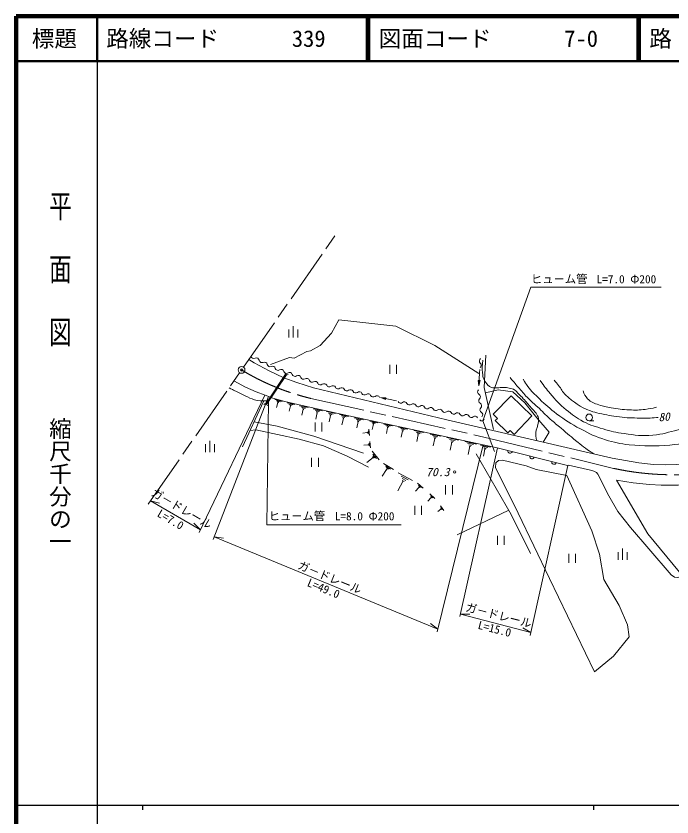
# Model space of a CAD drawing. Units: millimetres at full size, sheet at 1:1000; details may follow other scales. Extents: x 40000 to 680000, y 20000 to 380000.
# Drawn here: x 40000 to 185397, y 202409 to 380000 of the extents above; entities that cross this region are included whole.
import ezdxf
from ezdxf.enums import TextEntityAlignment as Align

# ---------------------------------------------------------------- set-up
doc = ezdxf.new("R2010")
doc.units = ezdxf.units.MM
doc.header["$LTSCALE"] = 1000
doc.header["$PDMODE"] = 32
doc.header["$PDSIZE"] = 500
doc.linetypes.add('CHAIN', pattern=[18.5, 12, -1.5, 3.5, -1.5])
for name, color, linetype, lineweight in [('M-BGD', 7, 'Continuous', 13), ('M-BMK', 2, 'CHAIN', 13), ('M-BMK-SRVR', 3, 'Continuous', 13), ('M-TTL', 2, 'Continuous', 140), ('M-TTL-BAND', 7, 'Continuous', 25), ('M-TTL-LINE', 7, 'Continuous', 50), ('M-TTL-TXT', 7, 'Continuous', 13)]:
    doc.layers.add(name, color=color, linetype=linetype, lineweight=lineweight)
doc.styles.add('@ＭＳ ゴシック', font='')
doc.styles.add('ＭＳ ゴシック', font='')
doc.styles.get('@ＭＳ ゴシック').set_extended_font_data('@MS Gothic')
doc.styles.get('ＭＳ ゴシック').set_extended_font_data('MS Gothic')

msp = doc.modelspace()

# ---------------------------------------------------------------- linework, layer by layer
at = {"layer": 'M-BGD'}
for p, q in [((101453, 308725), (101453, 311225)), ((100453, 308725), (100453, 310475)), ((102453, 308725), (102453, 310475)), ((122852, 302649), (122852, 300649)), ((124352, 300649), (124352, 302649)), ((95369, 294011), (99763, 300558)), ((95535, 293900), (99929, 300445)), ((142768, 300860), (142577, 298001)), ((142821, 301642), (142768, 300860)), ((142463, 299175), (142845, 299150)), ((142577, 298001), (142463, 299175)), ((142577, 298001), (142482, 299174)), ((142577, 298001), (142506, 299173)), ((142577, 298001), (142530, 299171)), ((142577, 298001), (142548, 299170)), ((142577, 298001), (142574, 299168)), ((142577, 298001), (142600, 299166)), ((142577, 298001), (142623, 299165)), ((142577, 298001), (142669, 299162)), ((142577, 298001), (142704, 299159)), ((142577, 298001), (142738, 299157)), ((142577, 298001), (142763, 299155)), ((142577, 298001), (142790, 299154)), ((142577, 298001), (142817, 299152)), ((142577, 298001), (142845, 299150)), ((80607, 265468), (95139, 295955)), ((95998, 295619), (83698, 263965)), ((97391, 294971), (98971, 294528)), ((120802, 295434), (121906, 295031)), ((120802, 295434), (121912, 295058)), ((120802, 295434), (121918, 295084)), ((120802, 295434), (121923, 295109)), ((120802, 295434), (121930, 295142)), ((120802, 295434), (121937, 295176)), ((120802, 295434), (121947, 295221)), ((120802, 295434), (121952, 295244)), ((120802, 295434), (121957, 295269)), ((120802, 295434), (121963, 295295)), ((120802, 295434), (121967, 295313)), ((120802, 295434), (121972, 295336)), ((120802, 295434), (121976, 295359)), ((120802, 295434), (121900, 295003)), ((120802, 295434), (121980, 295378)), ((124371, 294672), (120802, 295434)), ((121980, 295378), (121900, 295003)), ((90210, 284449), (94869, 294547)), ((98049, 294276), (97739, 293170)), ((97742, 294702), (98532, 294481)), ((97895, 294489), (98290, 294378)), ((97950, 294303), (98147, 294248)), ((100126, 294233), (101789, 293843)), ((100503, 293969), (101334, 293774)), ((100840, 293539), (100567, 292374)), ((100672, 293754), (101087, 293656)), ((100736, 293563), (100944, 293514)), ((102850, 293588), (104733, 293171)), ((103279, 293296), (104220, 293087)), ((103472, 293055), (103943, 292951)), ((103666, 292815), (103374, 291496)), ((103548, 292841), (103784, 292788)), ((105864, 292931), (107935, 292471)), ((106335, 292609), (107371, 292379)), ((106761, 292080), (106440, 290630)), ((106548, 292344), (107066, 292229)), ((106632, 292108), (106891, 292051)), ((108794, 292282), (110846, 291841)), ((109263, 291967), (110289, 291746)), ((109688, 291446), (109379, 290010)), ((109475, 291706), (109988, 291596)), ((109559, 291473), (109816, 291418)), ((111669, 291632), (113721, 291191)), ((112138, 291317), (113164, 291096)), ((106276, 289859), (106276, 287859)), ((107776, 287859), (107776, 289859)), ((112563, 290796), (112254, 289360)), ((112350, 291056), (112863, 290946)), ((112434, 290823), (112691, 290768)), ((114945, 290936), (116997, 290494)), ((115414, 290620), (116440, 290400)), ((115838, 290100), (115529, 288664)), ((115626, 290360), (116139, 290250)), ((115710, 290127), (115967, 290072)), ((118457, 290189), (120169, 289820)), ((118848, 289925), (119704, 289741)), ((119203, 289491), (118945, 288293)), ((119025, 289708), (119453, 289616)), ((119096, 289514), (119310, 289468)), ((121560, 289521), (123422, 289120)), ((143448, 290264), (146022, 283458)), ((167041, 290253), (168041, 290253)), ((117859, 287714), (117878, 287540)), ((117989, 287816), (118027, 287468)), ((118110, 288006), (118185, 287309)), ((118212, 288369), (118362, 286975)), ((121986, 289235), (122916, 289034)), ((122371, 288762), (122090, 287459)), ((122178, 288998), (122644, 288898)), ((122255, 288787), (122487, 288737)), ((124810, 288822), (126828, 288387)), ((125271, 288511), (126280, 288294)), ((125689, 287999), (125385, 286586)), ((125480, 288255), (125984, 288147)), ((125562, 288026), (125815, 287972)), ((128212, 288090), (130395, 287620)), ((128711, 287754), (129802, 287519)), ((117869, 287627), (116893, 287522)), ((129163, 287200), (128834, 285672)), ((128937, 287477), (129483, 287359)), ((129026, 287229), (129299, 287171)), ((131775, 287323), (134130, 286816)), ((132314, 286961), (133491, 286707)), ((132801, 286363), (132446, 284715)), ((132557, 286662), (133146, 286535)), ((132654, 286395), (132948, 286331)), ((135507, 286520), (138042, 285975)), ((136086, 286130), (137354, 285857)), ((81978, 283309), (81978, 285059)), ((82978, 283309), (82978, 285809)), ((83978, 283309), (83978, 285059)), ((118056, 284920), (117081, 284814)), ((118047, 285007), (118066, 284833)), ((118177, 285109), (118215, 284761)), ((118297, 285298), (118373, 284602)), ((118399, 285662), (118550, 284268)), ((133339, 243436), (143529, 284947)), ((136611, 285487), (136229, 283712)), ((136348, 285808), (136982, 285672)), ((136452, 285521), (136769, 285453)), ((146686, 284266), (138396, 246890)), ((139463, 285669), (142089, 285104)), ((140063, 285265), (141376, 284983)), ((140607, 284599), (140211, 282761)), ((140335, 284932), (140991, 284791)), ((140442, 284634), (140771, 284563)), ((142956, 284873), (145164, 284398)), ((143460, 284533), (144564, 284296)), ((143689, 284253), (144241, 284134)), ((146621, 284282), (162215, 280343)), ((118926, 283524), (120480, 281602)), ((119123, 282888), (119899, 281928)), ((119125, 282493), (119513, 282012)), ((143917, 283973), (143585, 282427)), ((143779, 284002), (144055, 283943)), ((105521, 282045), (105521, 280045)), ((107021, 280045), (107021, 282045)), ((119127, 282097), (117781, 281010)), ((119030, 282217), (119224, 281977)), ((121484, 280819), (123656, 279433)), ((122154, 279475), (121184, 277954)), ((121889, 280256), (122975, 279563)), ((122019, 279561), (122290, 279388)), ((122021, 279865), (122564, 279519)), ((153988, 242642), (162291, 280376)), ((124728, 278737), (127916, 277026)), ((125354, 277991), (126948, 277135)), ((125581, 277458), (126378, 277031)), ((125809, 276926), (124611, 274694)), ((125609, 277033), (126008, 276819)), ((129316, 275487), (128557, 274626)), ((129027, 276398), (130257, 275314)), ((129226, 276004), (129841, 275462)), ((129239, 275555), (129393, 275419)), ((129271, 275746), (129578, 275475)), ((135232, 275944), (135232, 273944)), ((136732, 273944), (136732, 275944)), ((131752, 274079), (132864, 273023)), ((131924, 273704), (132480, 273176)), ((80880, 266042), (69822, 272521)), ((69822, 272521), (71821, 271974)), ((131991, 273217), (131251, 272439)), ((131921, 273283), (132060, 273151)), ((131958, 273461), (132235, 273197)), ((128381, 271366), (128381, 269366)), ((129881, 269366), (129881, 271366)), ((134158, 270648), (133474, 270117)), ((134072, 271365), (134831, 270387)), ((134111, 270709), (134206, 270587)), ((134161, 270846), (134351, 270602)), ((134164, 271045), (134544, 270556)), ((137764, 264955), (149251, 270414)), ((80880, 266042), (79427, 267518)), ((146697, 264730), (146697, 262730)), ((148197, 262730), (148197, 264730)), ((83906, 264500), (133492, 244059)), ((83906, 264500), (85961, 264236)), ((173445, 259408), (173445, 261158)), ((174445, 259408), (174445, 261908)), ((175445, 259408), (175445, 261158)), ((162536, 260748), (162536, 258748)), ((164036, 258748), (164036, 260748)), ((138499, 247351), (140570, 247372)), ((138499, 247351), (154134, 243309)), ((133492, 244059), (131848, 245320)), ((154134, 243309), (152333, 244331))]:
    msp.add_line(p, q, dxfattribs=at)
for points in [[(143448, 290264), (154137, 319882), (183021, 319882)], [(96378, 302726), (100626, 304283), (101678, 304156), (104454, 305629), (105295, 305755), (107400, 306965), (109916, 309679), (111560, 312643)], [(111560, 312643), (124205, 311248), (132826, 306956), (142554, 300724)], [(91607, 303838), (92794, 303101), (96091, 301321), (99344, 299805), (102267, 298750), (105931, 297589), (135529, 290484), (172138, 281950), (178049, 280937), (181330, 280532), (183950, 280468), (188700, 280617)], [(144143, 304807), (143789, 297660), (145812, 288328)], [(88295, 299077), (90851, 297727), (93266, 296645), (95226, 295924), (96890, 295267), (99554, 294521), (102430, 293846), (111038, 291938), (146621, 284282)], [(144043, 296487), (146843, 297100), (150119, 296686), (152808, 294204), (155428, 290894), (158165, 287721), (156812, 285523)], [(95983, 294567), (95601, 267207), (125358, 267207)], [(187060, 256656), (180022, 265181), (173114, 277060), (176765, 276474), (180379, 276106), (183014, 275974), (186737, 276003), (192005, 276504), (194764, 276820), (201594, 278390), (212336, 280593), (270800, 292275), (278389, 293773)], [(92783, 290026), (97882, 289060), (106039, 286836), (116994, 283094)], [(91879, 288066), (93163, 288251), (102736, 286162), (108163, 284678), (113421, 282420), (118141, 279959)], [(141971, 282903), (149780, 269505), (154040, 260797)], [(162215, 280343), (162465, 280450), (167342, 279309), (168047, 279112), (168638, 278759), (168939, 278386), (171421, 273591), (173386, 270144), (176185, 266617), (180292, 261840), (185232, 256067), (185942, 255557), (186701, 255497), (187510, 255797), (188570, 256577), (193134, 260690), (197056, 264270), (203293, 270389), (206264, 272847), (212448, 278673)]]:
    msp.add_lwpolyline(points, dxfattribs=at)
for points in [[(150399, 287238), (149512, 288093), (149042, 287605), (146241, 290301), (146711, 290789), (145762, 291702), (149727, 295820), (154364, 291357)], [(146275, 279917), (146370, 280931), (146944, 281429), (147863, 281525), (153107, 280281), (155327, 279419), (162117, 278118), (167603, 265842), (169345, 260714), (170264, 255053), (173708, 249303), (175525, 245043), (175883, 242332), (172434, 238071), (168233, 234585), (158223, 255277), (151290, 269780)]]:
    msp.add_lwpolyline(points, close=True, dxfattribs=at)
for centre, radius in [((167041, 291003), 750), ((137256, 278925), 250)]:
    msp.add_circle(centre, radius, dxfattribs=at)
for centre, radius, start, end in [((92728, 304673), 625, 189.9999, 296.2601), ((93281, 303552), 625, 9.9999, 116.2601), ((143326, 303504), 625, 122.79877, 229.05898), ((94512, 303769), 625, 189.9999, 296.2601), ((95065, 302648), 625, 9.9999, 116.2601), ((96296, 302865), 625, 189.9999, 296.2601), ((96849, 301744), 625, 9.9999, 116.2601), ((142507, 302560), 625, 302.79877, 49.05898), ((98060, 302042), 625, 197.64603, 303.90623), ((98757, 301005), 625, 17.64603, 123.90623), ((99949, 301384), 625, 197.64603, 303.90623), ((100081, 300848), 430, 171.22726, 303.30228), ((100646, 300346), 625, 17.64603, 123.90623), ((101837, 300725), 625, 197.64603, 303.90623), ((102534, 299688), 625, 17.64603, 123.90623), ((103726, 300067), 625, 197.64603, 303.90623), ((104423, 299029), 625, 17.64603, 123.90623), ((105614, 299408), 625, 197.64603, 303.90623), ((106311, 298371), 625, 17.64603, 123.90623), ((107478, 298815), 625, 204.04683, 310.30703), ((108286, 297862), 625, 24.04683, 130.30703), ((109428, 298371), 625, 204.04683, 310.30703), ((110236, 297418), 625, 24.04683, 130.30703), ((111378, 297927), 625, 204.04683, 310.30703), ((112187, 296974), 625, 24.04683, 130.30703), ((113328, 297483), 625, 204.04683, 310.30703), ((114137, 296530), 625, 24.04683, 130.30703), ((115278, 297039), 625, 204.04683, 310.30703), ((116087, 296086), 625, 24.04683, 130.30703), ((142931, 296661), 625, 134.23231, 240.49251), ((117228, 296595), 625, 204.04683, 310.30703), ((118037, 295642), 625, 24.04683, 130.30703), ((119178, 296152), 625, 204.04683, 310.30703), ((119987, 295198), 625, 24.04683, 130.30703), ((143187, 294678), 625, 134.23231, 240.49251), ((142315, 295573), 625, 314.23231, 60.49251), ((95227, 293552), 480, 4.08917, 133.97382), ((125253, 294798), 625, 204.62079, 310.88099), ((126071, 293853), 625, 24.62079, 130.88099), ((127208, 294374), 625, 204.62079, 310.88099), ((128026, 293429), 625, 24.62079, 130.88099), ((129162, 293950), 625, 204.62079, 310.88099), ((129980, 293004), 625, 24.62079, 130.88099), ((131117, 293525), 625, 204.62079, 310.88099), ((131935, 292580), 625, 24.62079, 130.88099), ((143443, 292694), 625, 134.23231, 240.49251), ((142571, 293590), 625, 314.23231, 60.49251), ((133065, 293114), 625, 205.93558, 312.19578), ((133905, 292188), 625, 25.93558, 132.19578), ((135029, 292735), 625, 205.93558, 312.19578), ((135868, 291808), 625, 25.93558, 132.19578), ((136992, 292355), 625, 205.93558, 312.19578), ((137832, 291429), 625, 25.93558, 132.19578), ((138956, 291976), 625, 205.93558, 312.19578), ((139796, 291050), 625, 25.93558, 132.19578), ((140920, 291596), 625, 205.93558, 312.19578), ((141759, 290670), 625, 25.93558, 132.19578), ((142828, 291606), 625, 314.23231, 60.49251), ((143239, 290819), 593, 221.1432, 337.23447), ((149530, 283547), 500, 165.8239, 345.8239), ((154378, 282323), 500, 165.8239, 345.8239), ((159226, 281098), 500, 165.8239, 345.8239)]:
    msp.add_arc(centre, radius, start, end, dxfattribs=at)
for points, knots in [([(143438, 303707), (143355, 302422), (143284, 301991), (143430, 300907), (143507, 300332), (143438, 299961), (143710, 299448), (144015, 298872), (144212, 298541), (144687, 298095), (144889, 297906), (145015, 297799), (145273, 297700), (145576, 297584), (145764, 297563), (146087, 297535), (146454, 297503), (146661, 297572), (147029, 297586), (147461, 297602), (147704, 297624), (148136, 297611), (148609, 297598), (148883, 297624), (149345, 297522), (149831, 297414), (150111, 297329), (150537, 297071), (150928, 296834), (151056, 296581), (151379, 296256), (151800, 295833), (152037, 295597), (152441, 295158), (153149, 294387), (153503, 293917), (154199, 293135), (154622, 292659), (154936, 292455), (155297, 291930), (155442, 291720), (155512, 291593), (155615, 291359), (155704, 291156), (155756, 291038), (155791, 290818), (155882, 290247), (155765, 289913), (155669, 289342), (155617, 289034), (155524, 288877), (155438, 288578), (155355, 288286), (155276, 288129), (155237, 287829), (155182, 287410), (155161, 287164), (155227, 286746), (155285, 286377), (155340, 286225), (155499, 285829)], [0, 0, 0, 0, 1, 1, 1, 2, 2, 2, 3, 3, 3, 4, 4, 4, 5, 5, 5, 6, 6, 6, 7, 7, 7, 8, 8, 8, 9, 9, 9, 10, 10, 10, 11, 11, 11, 12, 12, 12, 13, 13, 13, 14, 14, 14, 15, 15, 15, 16, 16, 16, 17, 17, 17, 18, 18, 18, 19, 19, 19, 20, 20, 20, 20]), ([(149530, 299822), (150501, 298654), (150755, 298347), (151564, 297422), (152344, 296529), (152757, 296004), (153596, 295165), (154348, 294412), (154825, 294049), (155603, 293322), (156715, 292282), (157283, 291641), (158422, 290630), (159336, 289818), (159873, 289391), (160809, 288605), (162273, 287374), (163079, 286666), (164567, 285464), (165205, 284949), (165558, 284654), (166218, 284166), (166915, 283650), (167160, 283490), (168047, 282904)], [0, 0, 0, 0, 1, 1, 1, 2, 2, 2, 3, 3, 3, 4, 4, 4, 5, 5, 5, 6, 6, 6, 7, 7, 7, 8, 8, 8, 8]), ([(152416, 299468), (152843, 298714), (153006, 298487), (153432, 297891), (154291, 296692), (154959, 296168), (156008, 295131), (157414, 293741), (158255, 293006), (159835, 291816), (161784, 290347), (162952, 289608), (165108, 288464), (167191, 287360), (168380, 286728), (170635, 286041), (172647, 285427), (173813, 285145), (175907, 284943), (179410, 284607), (181409, 284593), (184916, 284885), (187789, 285125), (189376, 285510), (192193, 286128), (194048, 286534), (195110, 286713), (196899, 287352), (200167, 288518), (201932, 289369), (205032, 290927), (208268, 292554), (209983, 293656), (213064, 295560), (215216, 296889), (215922, 297339), (218513, 299060)], [0, 0, 0, 0, 1, 1, 1, 2, 2, 2, 3, 3, 3, 4, 4, 4, 5, 5, 5, 6, 6, 6, 7, 7, 7, 8, 8, 8, 9, 9, 9, 10, 10, 10, 11, 11, 11, 12, 12, 12, 12]), ([(156202, 299171), (157172, 297782), (157484, 297376), (158392, 296294), (159661, 294784), (160417, 293955), (161940, 292703), (163350, 291543), (164172, 290896), (165791, 290053), (167387, 289221), (168389, 288975), (170111, 288454), (171899, 287913), (172925, 287652), (174776, 287403), (177258, 287068), (178687, 286834), (181180, 287077), (183397, 287293), (184605, 287694), (186758, 288264), (189244, 288922), (190609, 289390), (193063, 290161), (194484, 290609), (195321, 290753), (196690, 291340), (198566, 292146), (199512, 292817), (201308, 293789), (203760, 295115), (204534, 295564), (207538, 297272)], [0, 0, 0, 0, 1, 1, 1, 2, 2, 2, 3, 3, 3, 4, 4, 4, 5, 5, 5, 6, 6, 6, 7, 7, 7, 8, 8, 8, 9, 9, 9, 10, 10, 10, 11, 11, 11, 11]), ([(159260, 299276), (159750, 298721), (159880, 298563), (160261, 298093), (160900, 297307), (161052, 296687), (161805, 296009), (163714, 294286), (164937, 293360), (167341, 292446), (168072, 292168), (168504, 292068), (169268, 291901), (171001, 291524), (171978, 291320), (173738, 291103), (175503, 290885), (176506, 290877), (178284, 290864), (179733, 290854), (180548, 290835), (181992, 290957), (182103, 290966), (182213, 290975), (182321, 290984)], [0, 0, 0, 0, 1, 1, 1, 2, 2, 2, 3, 3, 3, 4, 4, 4, 5, 5, 5, 6, 6, 6, 7, 7, 7, 8, 8, 8, 8]), ([(87253, 297579), (88341, 296978), (88674, 296821), (89610, 296387), (91319, 295593), (92255, 294829), (94136, 294715), (94645, 294684), (94871, 294651), (95441, 294715)], [0, 0, 0, 0, 1, 1, 1, 2, 2, 2, 3, 3, 3, 3]), ([(165678, 296892), (165968, 296106), (166160, 295738), (166682, 295151), (167423, 294316), (168147, 294170), (169201, 293800), (170218, 293441), (170821, 293330), (171884, 293144), (173462, 292867), (174358, 292739), (175959, 292673), (177333, 292617), (178113, 292604), (179477, 292779), (180472, 292906), (180840, 292975), (182001, 293254)], [0, 0, 0, 0, 1, 1, 1, 2, 2, 2, 3, 3, 3, 4, 4, 4, 5, 5, 5, 6, 6, 6, 6])]:
    msp.add_open_spline(points, degree=3, knots=knots, dxfattribs=at)
at = {"layer": 'M-BMK'}
for p, q in [((69294, 271760), (111504, 332442)), ((105349, 295214), (144962, 286363)), ((144962, 286363), (172462, 279703))]:
    msp.add_line(p, q, dxfattribs=at)
for centre, radius, start, end in [((117777, 347252), 53502, 238.72198, 256.56817), ((185628, 340172), 61886, 257.71623, 283.36773)]:
    msp.add_arc(centre, radius, start, end, dxfattribs=at)
at = {"layer": 'M-BMK-SRVR'}
msp.add_circle((89999, 301527), 750, dxfattribs=at)
msp.add_point((89999, 301527), dxfattribs=at)
msp.add_point((89999, 301527), dxfattribs=at)
msp.add_point((89999, 301527), dxfattribs=at)
at = {"layer": 'M-TTL'}
for p, q in [((40000, 380000), (40000, 20000)), ((680000, 380000), (40000, 380000))]:
    msp.add_line(p, q, dxfattribs=at)
at = {"layer": 'M-TTL-BAND'}
for p, q in [((58000, 370000), (58000, 20000)), ((40000, 205000), (579000, 205000)), ((68000, 205000), (68000, 204000)), ((168000, 205000), (168000, 204000))]:
    msp.add_line(p, q, dxfattribs=at)
at = {"layer": 'M-TTL-LINE'}
for p, q in [((58000, 380000), (58000, 370000)), ((117750, 380000), (117750, 370000)), ((118250, 380000), (118250, 370000)), ((177750, 380000), (177750, 370000)), ((178250, 380000), (178250, 370000)), ((40000, 370000), (680000, 370000))]:
    msp.add_line(p, q, dxfattribs=at)

# ---------------------------------------------------------------- texts
at = {"layer": 'M-BGD', "style": 'ＭＳ ゴシック'}
for p in [(154138, 320215), (96008, 267662)]:
    msp.add_text('ヒュ－ム管', height=1833, dxfattribs=at).set_placement(p, align=Align.BOTTOM_LEFT)
for s, p in [('L=7.0 Φ200', (175293, 322561)), ('L=8.0 Φ200', (117271, 270008))]:
    msp.add_text(s, height=1833, dxfattribs=at).set_placement(p, align=Align.TOP_CENTER)
at = {"layer": 'M-BGD', "style": 'ＭＳ ゴシック', "oblique": 15}
msp.add_text('80', height=1833, rotation=4.418, dxfattribs=at).set_placement((183657, 291123), align=Align.MIDDLE_CENTER)
at = {"layer": 'M-BGD', "style": 'ＭＳ ゴシック', "oblique": 15, "width": 1.05}
msp.add_text('70.3', height=1833, dxfattribs=at).set_placement((133498, 278887), align=Align.MIDDLE_CENTER)
at = {"layer": 'M-BGD'}
for s, rotation, style, p in [('ガ－ドレール', 329.635, 'ＭＳ ゴシック', (75987, 269513)), ('L=7.0', 329.635, '@ＭＳ ゴシック', (73525, 267103)), ('ガ－ドレール', 337.597, 'ＭＳ ゴシック', (108989, 254160)), ('L=49.0', 337.597, '@ＭＳ ゴシック', (107616, 251733)), ('ガ－ドレール', 345.505, 'ＭＳ ゴシック', (146623, 245684)), ('L=15.0', 345.505, '@ＭＳ ゴシック', (145722, 242700))]:
    msp.add_text(s, height=1833, rotation=rotation, dxfattribs=dict(at, style=style)).set_placement(p, align=Align.BOTTOM_CENTER)
at = {"layer": 'M-TTL-BAND', "style": '@ＭＳ ゴシック', "width": 1.4}
msp.add_text('平  面  図', height=3666, rotation=270, dxfattribs=at).set_placement((49777, 306475), align=Align.MIDDLE_RIGHT)
at = {"layer": 'M-TTL-BAND', "style": '@ＭＳ ゴシック'}
msp.add_text('縮尺千分の一', height=3666, rotation=270, dxfattribs=at).set_placement((49777, 261030), align=Align.MIDDLE_RIGHT)
at = {"layer": 'M-TTL-TXT', "style": 'ＭＳ ゴシック'}
msp.add_text('標題', height=3666, dxfattribs=at).set_placement((48500, 375000), align=Align.MIDDLE_CENTER)
for s, p in [('路線コード', (60000, 375000)), ('339', (101142, 375000)), ('図面コード', (120380, 375000)), ('7-0', (161521, 375000)), ('路 線 名', (180380, 375000))]:
    msp.add_text(s, height=3666, dxfattribs=at).set_placement(p, align=Align.MIDDLE_LEFT)

doc.saveas('drawing.dxf')
